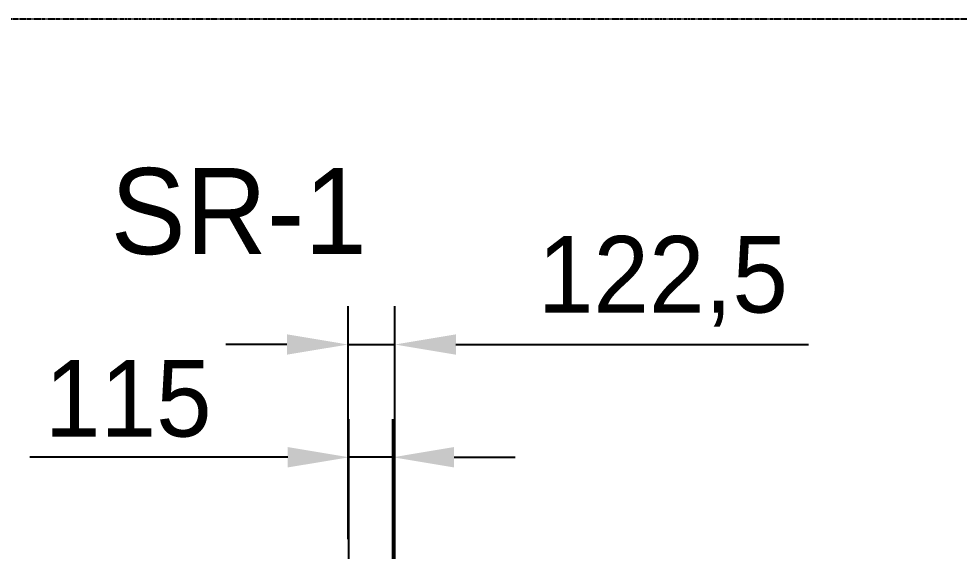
# Model space of a CAD drawing. Header units: inches. Extents: x 0 to 77285, y -118 to 40065.
# Drawn here: x 20194 to 22655, y 6947 to 8339 of the extents above; entities that cross this region are included whole.
import ezdxf
from ezdxf.enums import TextEntityAlignment as Align

# ---------------------------------------------------------------- set-up
doc = ezdxf.new("R2010")
doc.units = ezdxf.units.IN
doc.header["$LTSCALE"] = 5
doc.header["$MEASUREMENT"] = 0
doc.linetypes.add('PHANTOM', pattern=[2.5, 1.25, -0.25, 0.25, -0.25, 0.25, -0.25])
doc.layers.add('66', color=6, linetype='PHANTOM')
doc.layers.add('D', color=3, linetype='Continuous')
doc.styles.add('SCI', font='')
doc.styles.get('SCI').set_extended_font_data('Gulim')
doc.dimstyles.new('SCH', dxfattribs={"dimtxt": 2.5, "dimasz": 2, "dimexe": 1.25, "dimexo": 0.625, "dimtad": 1, "dimdec": 8, "dimtxsty": 'SCI', "dimcen": 2.5, "dimclrd": 4, "dimclre": 4, "dimclrt": 7, "dimadec": 8, "dimazin": 2, "dimtfac": 1, "dimtdec": 8, "dimtmove": 0, "dimatfit": 3, "dimfxl": 1, "dimarcsym": 0})

# ---------------------------------------------------------------- blocks, each defined once
blk = doc.blocks.new('*D578')
at = {"color": 4, "lineweight": -2, "transparency": 16777216}
for p, q in [((21058.3, 5884.4), (21058.3, 7292.9)), ((21173.3, 5884.4), (21173.3, 7292.9)), ((20898.3, 7192.9), (20223.2, 7192.9)), ((21173.3, 7192.9), (21058.3, 7192.9)), ((21333.3, 7192.9), (21493.3, 7192.9))]:
    blk.add_line(p, q, dxfattribs=at)
at = {"color": 4, "transparency": 16777216}
for points in [[(20898.3, 7219.6), (20898.3, 7166.3), (21058.3, 7192.9)], [(21333.3, 7219.6), (21333.3, 7166.3), (21173.3, 7192.9)]]:
    blk.add_solid(points, dxfattribs=at)
at = {"layer": 'Defpoints', "color": 0, "transparency": 16777216}
for p in [(21058.3, 7192.9), (21058.3, 5834.4, 0), (21173.3, 5834.4, 0)]:
    blk.add_point(p, dxfattribs=at)
at = {"color": 7, "transparency": 16777216, "insert": (20480.8, 7345.7), "char_height": 200, "attachment_point": 5, "style": 'SCI'}
blk.add_mtext('115', dxfattribs=at)
blk = doc.blocks.new('*D591')
at = {"color": 4, "lineweight": -2, "transparency": 16777216}
for p, q in [((21055.8, 6978.4), (21055.8, 7587.7)), ((21178.3, 5873.4), (21178.3, 7587.7)), ((20895.8, 7487.7), (20735.8, 7487.7)), ((21055.8, 7487.7), (21178.3, 7487.7)), ((21338.3, 7487.7), (22261.2, 7487.7))]:
    blk.add_line(p, q, dxfattribs=at)
at = {"color": 4, "transparency": 16777216}
for points in [[(20895.8, 7514.4), (20895.8, 7461.1), (21055.8, 7487.7)], [(21338.3, 7514.4), (21338.3, 7461.1), (21178.3, 7487.7)]]:
    blk.add_solid(points, dxfattribs=at)
at = {"layer": 'Defpoints', "color": 0, "transparency": 16777216}
for p in [(21178.3, 7487.7), (21055.8, 6928.4, 0), (21178.3, 5823.4, 0)]:
    blk.add_point(p, dxfattribs=at)
at = {"color": 7, "transparency": 16777216, "insert": (21879.8, 7652.8), "char_height": 200, "attachment_point": 5, "style": 'SCI'}
blk.add_mtext('122,5', dxfattribs=at)

msp = doc.modelspace()

# ---------------------------------------------------------------- linework, layer by layer
at = {"layer": '66'}
msp.add_lwpolyline([(15158.35005525, 8339.41492082), (27621.97526081, 8339.41492082), (27621.97526081, 1629.22279512), (15158.35005525, 1629.22279512)], close=True, dxfattribs=at)

# ---------------------------------------------------------------- texts
at = {"layer": 'D', "style": 'SCI'}
msp.add_text('SR-1', height=225, dxfattribs=at).set_placement((20769.90929839, 7836.63314374), align=Align.MIDDLE_CENTER)

# ---------------------------------------------------------------- dimensions: what is measured, and where the dimension line sits
for base, p1, p2, picture, middle in [((21178.3482506434, 7487.7231311032), (21055.8482506434, 6928.3841082762, -0.0000000013), (21178.3482506434, 5823.3841082762, -0.0000000013), '*D591', (21879.7730176208, 7652.7697356305)), ((21058.3482506434, 7192.920340396), (21173.3482506434, 5834.3841082762, -0.0000000013), (21058.3482506434, 5834.3841082762, 0.0000000021), '*D578', (20480.7583704837, 7345.7166120338))]:
    dim = msp.add_linear_dim(base=base, p1=p1, p2=p2, dimstyle='SCH', override={"dimscale": 80})
    dim.commit()
    dim.dimension.update_dxf_attribs({"geometry": picture, "text_midpoint": middle})

doc.saveas('drawing.dxf')
